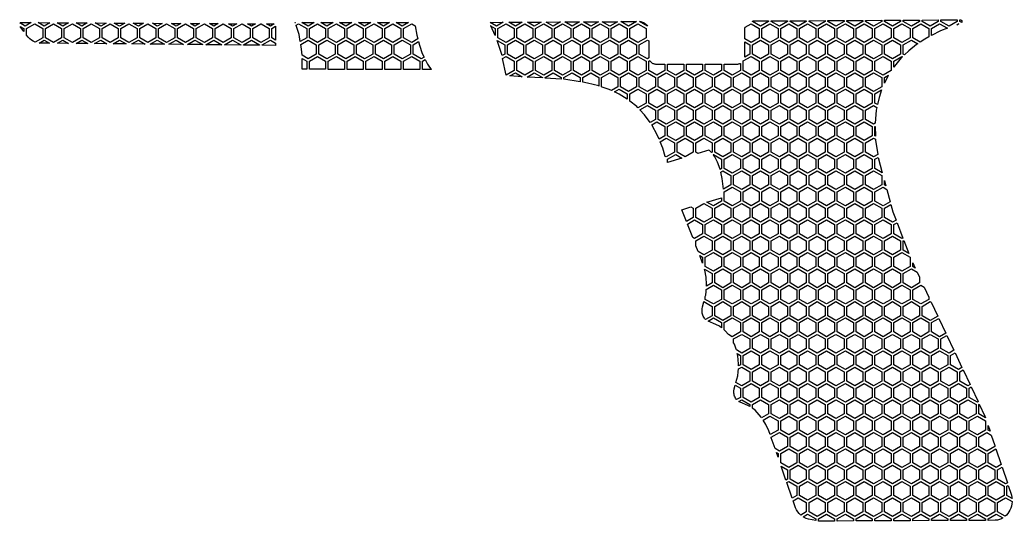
# Model space of a CAD drawing. Header units: millimetres. Extents: x 7 to 193, y -166 to -72.
import ezdxf

# ---------------------------------------------------------------- set-up
doc = ezdxf.new("R2010")
doc.units = ezdxf.units.MM
doc.layers.get('0').update_dxf_attribs({"linetype": 'CONTINUOUS'})

msp = doc.modelspace()

# ---------------------------------------------------------------- linework, layer by layer
for points in [[(7.29, -72.43), (7.32, -72.4), (7.36, -72.38), (7.38, -72.38), (7.4, -72.37), (7.43, -72.36), (7.45, -72.36), (7.47, -72.36), (9.44, -72.37), (8.31, -73.02)], [(11.84, -73.02), (10.73, -72.37), (12.93, -72.39)], [(14.29, -72.39), (16.43, -72.4), (15.37, -73.02)], [(17.85, -72.41), (19.93, -72.42), (18.9, -73.02)], [(21.42, -72.43), (23.43, -72.44), (22.43, -73.02)], [(26.93, -72.46), (25.97, -73.02), (24.98, -72.45)], [(30.43, -72.48), (29.5, -73.02), (28.54, -72.47)], [(58.82, -72.35), (58.9, -72.35), (58.83, -72.39)], [(60.13, -72.35), (62.43, -72.35), (61.28, -73.02)], [(63.66, -72.35), (65.96, -72.35), (64.81, -73.02)], [(68.34, -73.02), (67.19, -72.35), (69.49, -72.35)], [(73.02, -72.35), (71.87, -73.02), (70.72, -72.35)], [(76.55, -72.35), (75.4, -73.02), (74.25, -72.35)], [(78.93, -73.02), (77.78, -72.35), (80.08, -72.35)], [(97.84, -72.3), (96.59, -73.02), (95.36, -72.31)], [(101.4, -72.28), (100.12, -73.02), (98.86, -72.29)], [(103.65, -73.02), (102.36, -72.27), (104.96, -72.26)], [(108.53, -72.24), (107.18, -73.02), (105.86, -72.25)], [(112.09, -72.22), (110.71, -73.02), (109.36, -72.24)], [(115.65, -72.2), (114.24, -73.02), (112.86, -72.22)], [(119.21, -72.19), (117.77, -73.02), (116.36, -72.2)], [(122.78, -72.17), (121.3, -73.02), (119.86, -72.18)], [(124.36, -72.51), (124.49, -72.61), (124.61, -72.73), (124.72, -72.86), (124.82, -73), (124.82, -73.01), (123.36, -72.16), (123.41, -72.16), (123.58, -72.18), (123.75, -72.21), (123.92, -72.27), (124.08, -72.33), (124.22, -72.41)], [(147.54, -72.14), (146.02, -73.02), (144.51, -72.14), (144.51, -72.08), (144.54, -72.07), (144.71, -72.05), (147.54, -72.04)], [(148.04, -72.14), (148.04, -72.04), (151.07, -72.02), (151.07, -72.14), (149.55, -73.02)], [(151.57, -72.02), (154.6, -72), (154.6, -72.14), (153.08, -73.02), (151.57, -72.14)], [(155.1, -72), (158.13, -71.98), (158.13, -72.14), (156.62, -73.02), (155.1, -72.14)], [(158.63, -71.98), (161.66, -71.96), (161.66, -72.14), (160.15, -73.02), (158.63, -72.14)], [(165.19, -72.14), (163.68, -73.02), (162.16, -72.14), (162.16, -71.96), (165.19, -71.94)], [(165.69, -71.94), (168.72, -71.93), (168.72, -72.14), (167.21, -73.02), (165.69, -72.14)], [(172.26, -71.91), (172.26, -72.14), (170.74, -73.02), (169.22, -72.14), (169.22, -71.92)], [(175.79, -71.89), (175.79, -72.14), (174.27, -73.02), (172.76, -72.14), (172.76, -71.9)], [(179.32, -71.87), (179.32, -72.14), (177.8, -73.02), (176.29, -72.14), (176.29, -71.89)], [(182.85, -71.85), (182.85, -72.14), (181.33, -73.02), (179.82, -72.14), (179.82, -71.87)], [(183.55, -71.87), (183.58, -71.88), (183.6, -71.89), (183.62, -71.91), (183.65, -71.93), (183.67, -71.95), (183.68, -71.97), (183.7, -71.99), (183.71, -72.02), (183.72, -72.04), (183.73, -72.07), (183.74, -72.09), (183.75, -72.12), (183.75, -72.15), (183.75, -72.17), (183.75, -72.2), (183.74, -72.23), (183.74, -72.26), (183.73, -72.28), (183.72, -72.31), (183.71, -72.33), (183.7, -72.35), (183.35, -72.14), (183.35, -71.85), (183.46, -71.85), (183.49, -71.85), (183.52, -71.86)], [(7.38, -73.06), (8.06, -73.45), (8.06, -74.01)], [(8.56, -73.45), (10.08, -72.58), (11.59, -73.45), (11.59, -75.2), (10.19, -76.01), (10.15, -75.99), (9.79, -75.83), (9.45, -75.63), (9.14, -75.38), (8.85, -75.1), (8.56, -74.7)], [(13.61, -76.08), (12.09, -75.2), (12.09, -73.45), (13.61, -72.58), (15.12, -73.45), (15.12, -75.2)], [(15.62, -75.2), (15.62, -73.45), (17.14, -72.58), (18.65, -73.45), (18.65, -75.2), (17.14, -76.08)], [(20.67, -76.08), (19.15, -75.2), (19.15, -73.45), (20.67, -72.58), (22.18, -73.45), (22.18, -75.2)], [(22.68, -75.2), (22.68, -73.45), (24.2, -72.58), (25.72, -73.45), (25.72, -75.2), (24.2, -76.08)], [(29.25, -75.2), (27.73, -76.08), (26.22, -75.2), (26.22, -73.45), (27.73, -72.58), (29.25, -73.45)], [(32.78, -75.2), (31.26, -76.08), (29.75, -75.2), (29.75, -73.45), (31.26, -72.58), (32.78, -73.45)], [(33.93, -72.5), (33.03, -73.02), (32.11, -72.49)], [(33.28, -73.45), (34.79, -72.58), (36.31, -73.45), (36.31, -75.2), (34.79, -76.08), (33.28, -75.2)], [(37.43, -72.51), (36.56, -73.02), (35.67, -72.51)], [(39.84, -73.45), (39.84, -75.2), (38.32, -76.08), (36.81, -75.2), (36.81, -73.45), (38.32, -72.58)], [(40.93, -72.53), (40.09, -73.02), (39.23, -72.52)], [(43.37, -73.45), (43.37, -75.2), (41.86, -76.08), (40.34, -75.2), (40.34, -73.45), (41.86, -72.58)], [(44.43, -72.55), (43.62, -73.02), (42.8, -72.54)], [(46.9, -75.2), (45.39, -76.08), (43.87, -75.2), (43.87, -73.45), (45.39, -72.58), (46.9, -73.45)], [(46.36, -72.56), (47.93, -72.57), (47.15, -73.02)], [(47.4, -73.45), (48.92, -72.58), (50.43, -73.45), (50.43, -75.2), (48.92, -76.08), (47.4, -75.2)], [(49.93, -72.58), (51.43, -72.59), (50.68, -73.02)], [(52.48, -72.59), (53.96, -73.45), (53.96, -75.2), (52.45, -76.08), (50.93, -75.2), (50.93, -73.45), (52.42, -72.59)], [(53.49, -72.6), (54.93, -72.61), (54.21, -73.02)], [(54.46, -75.2), (54.46, -73.45), (55.2, -73.02), (55.2, -75.63)], [(61.03, -75.2), (59.81, -75.9), (59.58, -74.6), (59.06, -72.92), (59.03, -72.85), (59.51, -72.58), (61.03, -73.45)], [(64.56, -73.45), (64.56, -75.2), (63.04, -76.08), (61.53, -75.2), (61.53, -73.45), (63.04, -72.58)], [(68.09, -73.45), (68.09, -75.2), (66.57, -76.08), (65.06, -75.2), (65.06, -73.45), (66.57, -72.58)], [(71.62, -73.45), (71.62, -75.2), (70.1, -76.08), (68.59, -75.2), (68.59, -73.45), (70.1, -72.58)], [(73.64, -76.08), (72.12, -75.2), (72.12, -73.45), (73.64, -72.58), (75.15, -73.45), (75.15, -75.2)], [(75.65, -73.45), (77.17, -72.58), (78.68, -73.45), (78.68, -75.2), (77.17, -76.08), (75.65, -75.2)], [(80.7, -76.08), (79.18, -75.2), (79.18, -73.45), (80.7, -72.58), (81.33, -72.94), (81.65, -74.68), (81.85, -75.41)], [(95.45, -72.94), (96.34, -73.45), (96.34, -74.8), (95.49, -72.99)], [(96.84, -75.2), (96.84, -73.45), (98.35, -72.58), (99.87, -73.45), (99.87, -75.2), (98.35, -76.08)], [(101.88, -72.58), (103.4, -73.45), (103.4, -75.2), (101.88, -76.08), (100.37, -75.2), (100.37, -73.45)], [(105.41, -72.58), (106.93, -73.45), (106.93, -75.2), (105.41, -76.08), (103.9, -75.2), (103.9, -73.45)], [(110.46, -73.45), (110.46, -75.2), (108.95, -76.08), (107.43, -75.2), (107.43, -73.45), (108.95, -72.58)], [(110.96, -75.2), (110.96, -73.45), (112.48, -72.58), (113.99, -73.45), (113.99, -75.2), (112.48, -76.08)], [(117.52, -75.2), (116.01, -76.08), (114.49, -75.2), (114.49, -73.45), (116.01, -72.58), (117.52, -73.45)], [(118.02, -75.2), (118.02, -73.45), (119.54, -72.58), (121.05, -73.45), (121.05, -75.2), (119.54, -76.08)], [(121.55, -73.45), (123.07, -72.58), (124.59, -73.45), (124.59, -75.2), (123.07, -76.08), (121.55, -75.2)], [(143.16, -73.21), (144.26, -72.58), (145.77, -73.45), (145.77, -75.2), (144.26, -76.08), (143.06, -75.38), (143.06, -73.71), (143.08, -73.54), (143.11, -73.37)], [(146.27, -75.2), (146.27, -73.45), (147.79, -72.58), (149.3, -73.45), (149.3, -75.2), (147.79, -76.08)], [(152.83, -73.45), (152.83, -75.2), (151.32, -76.08), (149.8, -75.2), (149.8, -73.45), (151.32, -72.58)], [(154.85, -72.58), (156.37, -73.45), (156.37, -75.2), (154.85, -76.08), (153.33, -75.2), (153.33, -73.45)], [(159.9, -73.45), (159.9, -75.2), (158.38, -76.08), (156.87, -75.2), (156.87, -73.45), (158.38, -72.58)], [(161.91, -76.08), (160.4, -75.2), (160.4, -73.45), (161.91, -72.58), (163.43, -73.45), (163.43, -75.2)], [(166.96, -73.45), (166.96, -75.2), (165.44, -76.08), (163.93, -75.2), (163.93, -73.45), (165.44, -72.58)], [(168.97, -76.08), (167.46, -75.2), (167.46, -73.45), (168.97, -72.58), (170.49, -73.45), (170.49, -75.2)], [(170.99, -73.45), (172.51, -72.58), (174.02, -73.45), (174.02, -75.2), (172.51, -76.08), (170.99, -75.2)], [(176.04, -72.58), (177.55, -73.45), (177.55, -75.05), (176.77, -75.46), (175.94, -76.02), (174.52, -75.2), (174.52, -73.45)], [(178.05, -73.45), (179.57, -72.58), (181.02, -73.42), (179.73, -73.9), (178.05, -74.79)], [(182.79, -72.75), (183.1, -72.58), (183.16, -72.61)], [(11.84, -75.63), (12.83, -76.21), (10.92, -76.19), (10.89, -76.18)], [(16.43, -76.24), (14.35, -76.22), (15.37, -75.63)], [(17.83, -76.25), (18.9, -75.63), (20.02, -76.28)], [(22.43, -75.63), (23.61, -76.31), (21.3, -76.29)], [(27.2, -76.35), (24.77, -76.32), (25.97, -75.63)], [(30.79, -76.38), (28.25, -76.36), (29.5, -75.63)], [(31.72, -76.39), (33.03, -75.63), (34.38, -76.41)], [(36.56, -75.63), (37.97, -76.45), (35.19, -76.42)], [(40.09, -75.63), (41.56, -76.48), (38.67, -76.46)], [(45.14, -76.51), (45.14, -76.52), (42.14, -76.49), (43.62, -75.63)], [(48.67, -76.55), (45.64, -76.52), (45.64, -76.51), (47.15, -75.63), (48.67, -76.51)], [(52.2, -76.51), (52.2, -76.59), (49.17, -76.56), (49.17, -76.51), (50.68, -75.63)], [(52.7, -76.51), (54.21, -75.63), (55.2, -76.2), (55.2, -76.62), (52.7, -76.59)], [(59.9, -76.43), (61.28, -75.63), (62.79, -76.51), (62.79, -78.26), (61.28, -79.13), (60.14, -78.48), (60.06, -77.34)], [(64.81, -79.13), (63.29, -78.26), (63.29, -76.51), (64.81, -75.63), (66.32, -76.51), (66.32, -78.26)], [(69.85, -78.26), (68.34, -79.13), (66.82, -78.26), (66.82, -76.51), (68.34, -75.63), (69.85, -76.51)], [(70.35, -76.51), (71.87, -75.63), (73.39, -76.51), (73.39, -78.26), (71.87, -79.13), (70.35, -78.26)], [(75.4, -75.63), (76.92, -76.51), (76.92, -78.26), (75.4, -79.13), (73.89, -78.26), (73.89, -76.51)], [(78.93, -79.13), (77.42, -78.26), (77.42, -76.51), (78.93, -75.63), (80.45, -76.51), (80.45, -78.26)], [(81.98, -75.91), (82.15, -76.58), (82.67, -78.11), (82.99, -78.83), (82.46, -79.13), (80.95, -78.26), (80.95, -76.51)], [(96.67, -75.68), (98.1, -76.51), (98.1, -78.26), (97.61, -78.54), (97.52, -78.11)], [(98.6, -78.26), (98.6, -76.51), (100.12, -75.63), (101.63, -76.51), (101.63, -78.26), (100.12, -79.13)], [(103.65, -79.13), (102.13, -78.26), (102.13, -76.51), (103.65, -75.63), (105.16, -76.51), (105.16, -78.26)], [(107.18, -75.63), (108.7, -76.51), (108.7, -78.26), (107.18, -79.13), (105.66, -78.26), (105.66, -76.51)], [(112.23, -76.51), (112.23, -78.26), (110.71, -79.13), (109.2, -78.26), (109.2, -76.51), (110.71, -75.63)], [(112.73, -76.51), (114.24, -75.63), (115.76, -76.51), (115.76, -78.26), (114.24, -79.13), (112.73, -78.26)], [(117.77, -75.63), (119.29, -76.51), (119.29, -78.26), (117.77, -79.13), (116.26, -78.26), (116.26, -76.51)], [(121.3, -75.63), (122.82, -76.51), (122.82, -78.26), (121.3, -79.13), (119.79, -78.26), (119.79, -76.51)], [(125.07, -78.8), (125.09, -78.94), (125.09, -78.98), (124.84, -79.13), (123.32, -78.26), (123.32, -76.51), (124.84, -75.63), (125.07, -75.77)], [(143.06, -75.96), (144.01, -76.51), (144.01, -78.26), (143.06, -78.81), (143.06, -78.8)], [(147.54, -78.26), (146.02, -79.13), (144.51, -78.26), (144.51, -76.51), (146.02, -75.63), (147.54, -76.51)], [(148.04, -78.26), (148.04, -76.51), (149.55, -75.63), (151.07, -76.51), (151.07, -78.26), (149.55, -79.13)], [(153.08, -79.13), (151.57, -78.26), (151.57, -76.51), (153.08, -75.63), (154.6, -76.51), (154.6, -78.26)], [(156.62, -75.63), (158.13, -76.51), (158.13, -78.26), (156.62, -79.13), (155.1, -78.26), (155.1, -76.51)], [(161.66, -76.51), (161.66, -78.26), (160.15, -79.13), (158.63, -78.26), (158.63, -76.51), (160.15, -75.63)], [(165.19, -78.26), (163.68, -79.13), (162.16, -78.26), (162.16, -76.51), (163.68, -75.63), (165.19, -76.51)], [(168.72, -78.26), (167.21, -79.13), (165.69, -78.26), (165.69, -76.51), (167.21, -75.63), (168.72, -76.51)], [(172.26, -78.26), (170.74, -79.13), (169.22, -78.26), (169.22, -76.51), (170.74, -75.63), (172.26, -76.51)], [(175.26, -76.47), (173.79, -77.63), (173, -78.4), (172.76, -78.26), (172.76, -76.51), (174.27, -75.63), (175.47, -76.33)], [(60.18, -79.08), (61.03, -79.57), (61.03, -81.1), (60.18, -81.1), (60.18, -79.1)], [(63.04, -78.69), (64.56, -79.57), (64.56, -81.1), (61.53, -81.1), (61.53, -79.57)], [(65.06, -81.11), (65.06, -79.57), (66.57, -78.69), (68.09, -79.57), (68.09, -81.11)], [(70.1, -78.69), (71.62, -79.57), (71.62, -81.11), (68.59, -81.11), (68.59, -79.57)], [(72.12, -81.11), (72.12, -79.57), (73.64, -78.69), (75.15, -79.57), (75.15, -81.11)], [(78.68, -81.12), (75.65, -81.11), (75.65, -79.57), (77.17, -78.69), (78.68, -79.57)], [(82.21, -81.12), (79.18, -81.12), (79.18, -79.57), (80.7, -78.69), (82.21, -79.57)], [(84.02, -80.7), (84.28, -81.02), (84.37, -81.12), (82.71, -81.12), (82.71, -79.57), (83.19, -79.29), (83.65, -80.13)], [(99.87, -79.57), (99.87, -81.32), (98.38, -82.17), (97.72, -79.06), (98.35, -78.69)], [(101.88, -82.19), (100.37, -81.32), (100.37, -79.57), (101.88, -78.69), (103.4, -79.57), (103.4, -81.32)], [(105.41, -82.19), (103.9, -81.32), (103.9, -79.57), (105.41, -78.69), (106.93, -79.57), (106.93, -81.32)], [(108.95, -82.19), (107.43, -81.32), (107.43, -79.57), (108.95, -78.69), (110.46, -79.57), (110.46, -81.32)], [(112.48, -78.69), (113.99, -79.57), (113.99, -81.32), (112.48, -82.19), (110.96, -81.32), (110.96, -79.57)], [(114.49, -79.57), (116.01, -78.69), (117.52, -79.57), (117.52, -81.32), (116.01, -82.19), (114.49, -81.32)], [(121.05, -79.57), (121.05, -81.32), (119.54, -82.19), (118.02, -81.32), (118.02, -79.57), (119.54, -78.69)], [(124.59, -79.57), (124.59, -81.32), (123.07, -82.19), (121.55, -81.32), (121.55, -79.57), (123.07, -78.69)], [(125.85, -79.98), (125.98, -80.03), (126.11, -80.07), (126.24, -80.1), (126.38, -80.11), (128.12, -80.11), (128.12, -81.32), (126.6, -82.19), (125.09, -81.32), (125.09, -79.57), (125.27, -79.46), (125.34, -79.56), (125.43, -79.66), (125.52, -79.76), (125.62, -79.84), (125.74, -79.92)], [(145.77, -81.32), (144.26, -82.19), (142.74, -81.32), (142.74, -79.61), (142.78, -79.56), (142.8, -79.53), (144.26, -78.69), (145.77, -79.57)], [(146.27, -81.32), (146.27, -79.57), (147.79, -78.69), (149.3, -79.57), (149.3, -81.32), (147.79, -82.19)], [(151.32, -82.19), (149.8, -81.32), (149.8, -79.57), (151.32, -78.69), (152.83, -79.57), (152.83, -81.32)], [(153.33, -81.32), (153.33, -79.57), (154.85, -78.69), (156.37, -79.57), (156.37, -81.32), (154.85, -82.19)], [(159.9, -81.32), (158.38, -82.19), (156.87, -81.32), (156.87, -79.57), (158.38, -78.69), (159.9, -79.57)], [(160.4, -79.57), (161.91, -78.69), (163.43, -79.57), (163.43, -81.32), (161.91, -82.19), (160.4, -81.32)], [(163.93, -81.32), (163.93, -79.57), (165.44, -78.69), (166.96, -79.57), (166.96, -81.32), (165.44, -82.19)], [(170.49, -79.57), (170.49, -81.32), (168.97, -82.19), (167.46, -81.32), (167.46, -79.57), (168.97, -78.69)], [(172.39, -78.98), (171.1, -80.51), (170.99, -80.68), (170.99, -79.57), (172.51, -78.69), (172.62, -78.76)], [(101.38, -82.48), (99.09, -82.34), (100.12, -81.75)], [(102.29, -82.54), (103.65, -81.75), (105.16, -82.62), (105.16, -82.71)], [(108.7, -82.93), (105.66, -82.74), (105.66, -82.62), (107.18, -81.75), (108.7, -82.62)], [(112.23, -83.44), (109.2, -82.96), (109.2, -82.62), (110.71, -81.75), (112.23, -82.62)], [(115.72, -84.2), (113.63, -83.67), (112.73, -83.52), (112.73, -82.62), (114.24, -81.75), (115.76, -82.62), (115.76, -84.22)], [(116.26, -82.62), (117.77, -81.75), (119.29, -82.62), (119.29, -84.37), (118.08, -85.07), (117.69, -84.89), (116.33, -84.42), (116.26, -84.37)], [(122.82, -84.37), (121.3, -85.25), (119.79, -84.37), (119.79, -82.62), (121.3, -81.75), (122.82, -82.62)], [(123.32, -84.37), (123.32, -82.62), (124.84, -81.75), (126.35, -82.62), (126.35, -84.37), (124.84, -85.25)], [(129.88, -84.37), (128.37, -85.25), (126.85, -84.37), (126.85, -82.62), (128.37, -81.75), (129.88, -82.62)], [(131.65, -81.32), (130.13, -82.19), (128.62, -81.32), (128.62, -80.11), (131.65, -80.11)], [(131.9, -81.75), (133.41, -82.62), (133.41, -84.37), (131.9, -85.25), (130.38, -84.37), (130.38, -82.62)], [(133.66, -82.19), (132.15, -81.32), (132.15, -80.11), (135.18, -80.11), (135.18, -81.32)], [(136.94, -84.37), (135.43, -85.25), (133.91, -84.37), (133.91, -82.62), (135.43, -81.75), (136.94, -82.62)], [(138.71, -80.11), (138.71, -81.32), (137.19, -82.19), (135.68, -81.32), (135.68, -80.11)], [(140.48, -84.37), (138.96, -85.25), (137.44, -84.37), (137.44, -82.62), (138.96, -81.75), (140.48, -82.62)], [(142.24, -81.32), (140.73, -82.19), (139.21, -81.32), (139.21, -80.11), (141.75, -80.11), (141.89, -80.1), (142.02, -80.07), (142.15, -80.03), (142.24, -79.99)], [(144.01, -82.62), (144.01, -84.37), (142.49, -85.25), (140.98, -84.37), (140.98, -82.62), (142.49, -81.75)], [(147.54, -82.62), (147.54, -84.37), (146.02, -85.25), (144.51, -84.37), (144.51, -82.62), (146.02, -81.75)], [(149.55, -85.25), (148.04, -84.37), (148.04, -82.62), (149.55, -81.75), (151.07, -82.62), (151.07, -84.37)], [(154.6, -84.37), (153.08, -85.25), (151.57, -84.37), (151.57, -82.62), (153.08, -81.75), (154.6, -82.62)], [(158.13, -84.37), (156.62, -85.25), (155.1, -84.37), (155.1, -82.62), (156.62, -81.75), (158.13, -82.62)], [(160.15, -81.75), (161.66, -82.62), (161.66, -84.37), (160.15, -85.25), (158.63, -84.37), (158.63, -82.62)], [(162.16, -84.37), (162.16, -82.62), (163.68, -81.75), (165.19, -82.62), (165.19, -84.37), (163.68, -85.25)], [(168.72, -84.37), (167.21, -85.25), (165.69, -84.37), (165.69, -82.62), (167.21, -81.75), (168.72, -82.62)], [(169.99, -82.18), (169.95, -82.24), (169.22, -83.69), (169.22, -82.62)], [(118.64, -85.33), (119.54, -84.81), (121.05, -85.68), (121.05, -86.68), (119.53, -85.75)], [(124.59, -87.43), (123.07, -88.31), (123.04, -88.29), (122.84, -88.08), (121.55, -87.04), (121.55, -85.68), (123.07, -84.81), (124.59, -85.68)], [(128.12, -87.43), (126.6, -88.31), (125.09, -87.43), (125.09, -85.68), (126.6, -84.81), (128.12, -85.68)], [(131.65, -85.68), (131.65, -87.43), (130.13, -88.31), (128.62, -87.43), (128.62, -85.68), (130.13, -84.81)], [(133.66, -88.31), (132.15, -87.43), (132.15, -85.68), (133.66, -84.81), (135.18, -85.68), (135.18, -87.43)], [(137.19, -88.31), (135.68, -87.43), (135.68, -85.68), (137.19, -84.81), (138.71, -85.68), (138.71, -87.43)], [(142.24, -85.68), (142.24, -87.43), (140.73, -88.31), (139.21, -87.43), (139.21, -85.68), (140.73, -84.81)], [(142.74, -85.68), (144.26, -84.81), (145.77, -85.68), (145.77, -87.43), (144.26, -88.31), (142.74, -87.43)], [(149.3, -87.43), (147.79, -88.31), (146.27, -87.43), (146.27, -85.68), (147.79, -84.81), (149.3, -85.68)], [(151.32, -84.81), (152.83, -85.68), (152.83, -87.43), (151.32, -88.31), (149.8, -87.43), (149.8, -85.68)], [(154.85, -84.81), (156.37, -85.68), (156.37, -87.43), (154.85, -88.31), (153.33, -87.43), (153.33, -85.68)], [(159.9, -87.43), (158.38, -88.31), (156.87, -87.43), (156.87, -85.68), (158.38, -84.81), (159.9, -85.68)], [(163.43, -87.43), (161.91, -88.31), (160.4, -87.43), (160.4, -85.68), (161.91, -84.81), (163.43, -85.68)], [(166.96, -85.68), (166.96, -87.43), (165.44, -88.31), (163.93, -87.43), (163.93, -85.68), (165.44, -84.81)], [(167.46, -87.43), (167.46, -85.68), (168.71, -84.96), (168.22, -86.36), (167.93, -87.71)], [(124.29, -89.6), (123.42, -88.68), (124.84, -87.87), (126.35, -88.74), (126.35, -90.49), (125.36, -91.06)], [(126.85, -90.49), (126.85, -88.74), (128.37, -87.87), (129.88, -88.74), (129.88, -90.49), (128.37, -91.37)], [(131.9, -91.37), (130.38, -90.49), (130.38, -88.74), (131.9, -87.87), (133.41, -88.74), (133.41, -90.49)], [(136.94, -88.74), (136.94, -90.49), (135.43, -91.37), (133.91, -90.49), (133.91, -88.74), (135.43, -87.87)], [(138.96, -87.87), (140.48, -88.74), (140.48, -90.49), (138.96, -91.37), (137.44, -90.49), (137.44, -88.74)], [(140.98, -88.74), (142.49, -87.87), (144.01, -88.74), (144.01, -90.49), (142.49, -91.37), (140.98, -90.49)], [(146.02, -87.87), (147.54, -88.74), (147.54, -90.49), (146.02, -91.37), (144.51, -90.49), (144.51, -88.74)], [(151.07, -90.49), (149.55, -91.37), (148.04, -90.49), (148.04, -88.74), (149.55, -87.87), (151.07, -88.74)], [(151.57, -90.49), (151.57, -88.74), (153.08, -87.87), (154.6, -88.74), (154.6, -90.49), (153.08, -91.37)], [(155.1, -90.49), (155.1, -88.74), (156.62, -87.87), (158.13, -88.74), (158.13, -90.49), (156.62, -91.37)], [(161.66, -90.49), (160.15, -91.37), (158.63, -90.49), (158.63, -88.74), (160.15, -87.87), (161.66, -88.74)], [(163.68, -87.87), (165.19, -88.74), (165.19, -90.49), (163.68, -91.37), (162.16, -90.49), (162.16, -88.74)], [(165.69, -88.74), (167.21, -87.87), (167.82, -88.22), (167.71, -88.77), (167.5, -91.2), (167.21, -91.37), (165.69, -90.49)], [(128.12, -93.55), (127.03, -94.17), (126.73, -93.45), (125.64, -91.48), (126.6, -90.92), (128.12, -91.8)], [(130.13, -94.42), (128.62, -93.55), (128.62, -91.8), (130.13, -90.92), (131.65, -91.8), (131.65, -93.55)], [(132.15, -91.8), (133.66, -90.92), (135.18, -91.8), (135.18, -93.55), (133.66, -94.42), (132.15, -93.55)], [(137.19, -90.92), (138.71, -91.8), (138.71, -93.55), (137.19, -94.42), (135.68, -93.55), (135.68, -91.8)], [(142.24, -93.55), (140.73, -94.42), (139.21, -93.55), (139.21, -91.8), (140.73, -90.92), (142.24, -91.8)], [(145.77, -93.55), (144.26, -94.42), (142.74, -93.55), (142.74, -91.8), (144.26, -90.92), (145.77, -91.8)], [(149.3, -91.8), (149.3, -93.55), (147.79, -94.42), (146.27, -93.55), (146.27, -91.8), (147.79, -90.92)], [(151.32, -94.42), (149.8, -93.55), (149.8, -91.8), (151.32, -90.92), (152.83, -91.8), (152.83, -93.55)], [(154.85, -94.42), (153.33, -93.55), (153.33, -91.8), (154.85, -90.92), (156.37, -91.8), (156.37, -93.55)], [(159.9, -93.55), (158.38, -94.42), (156.87, -93.55), (156.87, -91.8), (158.38, -90.92), (159.9, -91.8)], [(163.43, -91.8), (163.43, -93.55), (161.91, -94.42), (160.4, -93.55), (160.4, -91.8), (161.91, -90.92)], [(165.44, -94.42), (163.93, -93.55), (163.93, -91.8), (165.44, -90.92), (166.96, -91.8), (166.96, -93.55)], [(167.46, -93.55), (167.46, -91.8), (167.5, -91.78), (167.56, -93.61)], [(127.23, -94.64), (128.37, -93.98), (129.88, -94.86), (129.88, -96.61), (128.37, -97.48), (128.19, -97.38), (127.72, -95.84)], [(131.9, -97.48), (130.38, -96.61), (130.38, -94.86), (131.9, -93.98), (133.41, -94.86), (133.41, -96.61)], [(136.75, -96.57), (136.45, -96.29), (136.33, -96.2), (134.29, -96.82), (133.91, -96.61), (133.91, -94.86), (135.43, -93.98), (136.94, -94.86), (136.94, -96.61), (136.84, -96.67)], [(138.96, -97.48), (137.44, -96.61), (137.44, -94.86), (138.96, -93.98), (140.48, -94.86), (140.48, -96.61)], [(142.49, -97.48), (140.98, -96.61), (140.98, -94.86), (142.49, -93.98), (144.01, -94.86), (144.01, -96.61)], [(147.54, -94.86), (147.54, -96.61), (146.02, -97.48), (144.51, -96.61), (144.51, -94.86), (146.02, -93.98)], [(148.04, -94.86), (149.55, -93.98), (151.07, -94.86), (151.07, -96.61), (149.55, -97.48), (148.04, -96.61)], [(153.08, -97.48), (151.57, -96.61), (151.57, -94.86), (153.08, -93.98), (154.6, -94.86), (154.6, -96.61)], [(156.62, -97.48), (155.1, -96.61), (155.1, -94.86), (156.62, -93.98), (158.13, -94.86), (158.13, -96.61)], [(158.63, -96.61), (158.63, -94.86), (160.15, -93.98), (161.66, -94.86), (161.66, -96.61), (160.15, -97.48)], [(163.68, -93.98), (165.19, -94.86), (165.19, -96.61), (163.68, -97.48), (162.16, -96.61), (162.16, -94.86)], [(167.21, -93.98), (167.58, -94.19), (167.58, -94.35), (167.97, -97.04), (167.21, -97.48), (165.69, -96.61), (165.69, -94.86)], [(130.13, -97.04), (131.31, -97.72), (128.62, -98.53), (128.62, -97.91)], [(138.45, -99.81), (138.44, -99.78), (137.95, -98.44), (137.44, -97.46), (137.19, -97.09), (137.16, -97.06), (137.19, -97.04), (138.71, -97.91), (138.71, -99.66)], [(142.24, -99.66), (140.73, -100.54), (139.21, -99.66), (139.21, -97.91), (140.73, -97.04), (142.24, -97.91)], [(142.74, -99.66), (142.74, -97.91), (144.26, -97.04), (145.77, -97.91), (145.77, -99.66), (144.26, -100.54)], [(147.79, -97.04), (149.3, -97.91), (149.3, -99.66), (147.79, -100.54), (146.27, -99.66), (146.27, -97.91)], [(149.8, -99.66), (149.8, -97.91), (151.32, -97.04), (152.83, -97.91), (152.83, -99.66), (151.32, -100.54)], [(154.85, -97.04), (156.37, -97.91), (156.37, -99.66), (154.85, -100.54), (153.33, -99.66), (153.33, -97.91)], [(158.38, -100.54), (156.87, -99.66), (156.87, -97.91), (158.38, -97.04), (159.9, -97.91), (159.9, -99.66)], [(161.91, -100.54), (160.4, -99.66), (160.4, -97.91), (161.91, -97.04), (163.43, -97.91), (163.43, -99.66)], [(165.44, -97.04), (166.96, -97.91), (166.96, -99.66), (165.44, -100.54), (163.93, -99.66), (163.93, -97.91)], [(168.05, -97.57), (168.83, -100.46), (167.46, -99.66), (167.46, -97.91)], [(140.48, -100.97), (140.48, -102.72), (139.07, -103.53), (138.84, -101.52), (138.57, -100.32), (138.96, -100.1)], [(140.98, -100.97), (142.49, -100.1), (144.01, -100.97), (144.01, -102.72), (142.49, -103.6), (140.98, -102.72)], [(146.02, -100.1), (147.54, -100.97), (147.54, -102.72), (146.02, -103.6), (144.51, -102.72), (144.51, -100.97)], [(151.07, -102.72), (149.55, -103.6), (148.04, -102.72), (148.04, -100.97), (149.55, -100.1), (151.07, -100.97)], [(153.08, -103.6), (151.57, -102.72), (151.57, -100.97), (153.08, -100.1), (154.6, -100.97), (154.6, -102.72)], [(155.1, -102.72), (155.1, -100.97), (156.62, -100.1), (158.13, -100.97), (158.13, -102.72), (156.62, -103.6)], [(158.63, -102.72), (158.63, -100.97), (160.15, -100.1), (161.66, -100.97), (161.66, -102.72), (160.15, -103.6)], [(163.68, -100.1), (165.19, -100.97), (165.19, -102.72), (163.68, -103.6), (162.16, -102.72), (162.16, -100.97)], [(167.21, -100.1), (168.72, -100.97), (168.72, -102.72), (167.21, -103.6), (165.69, -102.72), (165.69, -100.97)], [(169.48, -102.87), (169.22, -102.72), (169.22, -101.91)], [(139.21, -104.03), (140.73, -103.16), (142.24, -104.03), (142.24, -105.78), (140.73, -106.66), (139.21, -105.78)], [(142.74, -104.03), (144.26, -103.16), (145.77, -104.03), (145.77, -105.78), (144.26, -106.66), (142.74, -105.78)], [(149.3, -105.78), (147.79, -106.66), (146.27, -105.78), (146.27, -104.03), (147.79, -103.16), (149.3, -104.03)], [(152.83, -104.03), (152.83, -105.78), (151.32, -106.66), (149.8, -105.78), (149.8, -104.03), (151.32, -103.16)], [(154.85, -106.66), (153.33, -105.78), (153.33, -104.03), (154.85, -103.16), (156.37, -104.03), (156.37, -105.78)], [(156.87, -105.78), (156.87, -104.03), (158.38, -103.16), (159.9, -104.03), (159.9, -105.78), (158.38, -106.66)], [(163.43, -104.03), (163.43, -105.78), (161.91, -106.66), (160.4, -105.78), (160.4, -104.03), (161.91, -103.16)], [(165.44, -103.16), (166.96, -104.03), (166.96, -105.78), (165.44, -106.66), (163.93, -105.78), (163.93, -104.03)], [(167.46, -105.78), (167.46, -104.03), (168.97, -103.16), (169.67, -103.56), (170.3, -105.89), (168.97, -106.66)], [(135.98, -105.95), (138.71, -105.14), (138.71, -105.78), (137.19, -106.66)], [(132.15, -109.57), (131.28, -107.36), (132.99, -106.85), (133.41, -107.09), (133.41, -108.84)], [(136.94, -107.09), (136.94, -108.84), (135.43, -109.71), (133.91, -108.84), (133.91, -107.09), (135.43, -106.21)], [(137.44, -108.84), (137.44, -107.09), (138.96, -106.21), (140.48, -107.09), (140.48, -108.84), (138.96, -109.71)], [(142.49, -109.71), (140.98, -108.84), (140.98, -107.09), (142.49, -106.21), (144.01, -107.09), (144.01, -108.84)], [(147.54, -108.84), (146.02, -109.71), (144.51, -108.84), (144.51, -107.09), (146.02, -106.21), (147.54, -107.09)], [(149.55, -106.21), (151.07, -107.09), (151.07, -108.84), (149.55, -109.71), (148.04, -108.84), (148.04, -107.09)], [(153.08, -106.21), (154.6, -107.09), (154.6, -108.84), (153.08, -109.71), (151.57, -108.84), (151.57, -107.09)], [(158.13, -107.09), (158.13, -108.84), (156.62, -109.71), (155.1, -108.84), (155.1, -107.09), (156.62, -106.21)], [(160.15, -106.21), (161.66, -107.09), (161.66, -108.84), (160.15, -109.71), (158.63, -108.84), (158.63, -107.09)], [(163.68, -109.71), (162.16, -108.84), (162.16, -107.09), (163.68, -106.21), (165.19, -107.09), (165.19, -108.84)], [(168.72, -107.09), (168.72, -108.84), (167.21, -109.71), (165.69, -108.84), (165.69, -107.09), (167.21, -106.21)], [(170.44, -106.39), (170.8, -107.74), (171.41, -109.33), (170.74, -109.71), (169.22, -108.84), (169.22, -107.09)], [(132.33, -110.04), (133.66, -109.27), (135.18, -110.15), (135.18, -111.9), (133.66, -112.77), (133.32, -112.57)], [(135.68, -111.9), (135.68, -110.15), (137.19, -109.27), (138.71, -110.15), (138.71, -111.9), (137.19, -112.77)], [(142.24, -111.9), (140.73, -112.77), (139.21, -111.9), (139.21, -110.15), (140.73, -109.27), (142.24, -110.15)], [(145.77, -110.15), (145.77, -111.9), (144.26, -112.77), (142.74, -111.9), (142.74, -110.15), (144.26, -109.27)], [(146.27, -110.15), (147.79, -109.27), (149.3, -110.15), (149.3, -111.9), (147.79, -112.77), (146.27, -111.9)], [(152.83, -110.15), (152.83, -111.9), (151.32, -112.77), (149.8, -111.9), (149.8, -110.15), (151.32, -109.27)], [(153.33, -111.9), (153.33, -110.15), (154.85, -109.27), (156.37, -110.15), (156.37, -111.9), (154.85, -112.77)], [(158.38, -109.27), (159.9, -110.15), (159.9, -111.9), (158.38, -112.77), (156.87, -111.9), (156.87, -110.15)], [(160.4, -110.15), (161.91, -109.27), (163.43, -110.15), (163.43, -111.9), (161.91, -112.77), (160.4, -111.9)], [(166.96, -111.9), (165.44, -112.77), (163.93, -111.9), (163.93, -110.15), (165.44, -109.27), (166.96, -110.15)], [(170.49, -110.15), (170.49, -111.9), (168.97, -112.77), (167.46, -111.9), (167.46, -110.15), (168.97, -109.27)], [(172.69, -112.66), (172.51, -112.77), (170.99, -111.9), (170.99, -110.15), (171.59, -109.8)], [(136.94, -114.95), (135.43, -115.83), (134.34, -115.2), (133.91, -114.1), (133.91, -113.2), (135.43, -112.33), (136.94, -113.2)], [(138.96, -112.33), (140.48, -113.2), (140.48, -114.95), (138.96, -115.83), (137.44, -114.95), (137.44, -113.2)], [(140.98, -114.95), (140.98, -113.2), (142.49, -112.33), (144.01, -113.2), (144.01, -114.95), (142.49, -115.83)], [(144.51, -114.95), (144.51, -113.2), (146.02, -112.33), (147.54, -113.2), (147.54, -114.95), (146.02, -115.83)], [(149.55, -112.33), (151.07, -113.2), (151.07, -114.95), (149.55, -115.83), (148.04, -114.95), (148.04, -113.2)], [(154.6, -114.95), (153.08, -115.83), (151.57, -114.95), (151.57, -113.2), (153.08, -112.33), (154.6, -113.2)], [(156.62, -115.83), (155.1, -114.95), (155.1, -113.2), (156.62, -112.33), (158.13, -113.2), (158.13, -114.95)], [(158.63, -114.95), (158.63, -113.2), (160.15, -112.33), (161.66, -113.2), (161.66, -114.95), (160.15, -115.83)], [(165.19, -114.95), (163.68, -115.83), (162.16, -114.95), (162.16, -113.2), (163.68, -112.33), (165.19, -113.2)], [(167.21, -112.33), (168.72, -113.2), (168.72, -114.95), (167.21, -115.83), (165.69, -114.95), (165.69, -113.2)], [(170.74, -115.83), (169.22, -114.95), (169.22, -113.2), (170.74, -112.33), (172.26, -113.2), (172.26, -114.95)], [(172.76, -113.2), (172.87, -113.14), (173.8, -115.56), (172.76, -114.95)], [(135.18, -117.35), (134.63, -115.95), (135.18, -116.26)], [(138.71, -116.26), (138.71, -118.01), (137.19, -118.89), (135.68, -118.01), (135.68, -116.26), (137.19, -115.39)], [(142.24, -118.01), (140.73, -118.89), (139.21, -118.01), (139.21, -116.26), (140.73, -115.39), (142.24, -116.26)], [(144.26, -118.89), (142.74, -118.01), (142.74, -116.26), (144.26, -115.39), (145.77, -116.26), (145.77, -118.01)], [(147.79, -115.39), (149.3, -116.26), (149.3, -118.01), (147.79, -118.89), (146.27, -118.01), (146.27, -116.26)], [(152.83, -118.01), (151.32, -118.89), (149.8, -118.01), (149.8, -116.26), (151.32, -115.39), (152.83, -116.26)], [(153.33, -116.26), (154.85, -115.39), (156.37, -116.26), (156.37, -118.01), (154.85, -118.89), (153.33, -118.01)], [(159.9, -118.01), (158.38, -118.89), (156.87, -118.01), (156.87, -116.26), (158.38, -115.39), (159.9, -116.26)], [(163.43, -118.01), (161.91, -118.89), (160.4, -118.01), (160.4, -116.26), (161.91, -115.39), (163.43, -116.26)], [(166.96, -118.01), (165.44, -118.89), (163.93, -118.01), (163.93, -116.26), (165.44, -115.39), (166.96, -116.26)], [(167.46, -118.01), (167.46, -116.26), (168.97, -115.39), (170.49, -116.26), (170.49, -118.01), (168.97, -118.89)], [(172.51, -118.89), (170.99, -118.01), (170.99, -116.26), (172.51, -115.39), (174.02, -116.26), (174.02, -118.01)], [(135.54, -118.51), (136.94, -119.32), (136.94, -121.07), (135.9, -121.67), (135.92, -121.34), (135.82, -119.99), (135.59, -118.67)], [(140.48, -119.32), (140.48, -121.07), (138.96, -121.95), (137.44, -121.07), (137.44, -119.32), (138.96, -118.45)], [(140.98, -119.32), (142.49, -118.45), (144.01, -119.32), (144.01, -121.07), (142.49, -121.95), (140.98, -121.07)], [(146.02, -118.45), (147.54, -119.32), (147.54, -121.07), (146.02, -121.95), (144.51, -121.07), (144.51, -119.32)], [(149.55, -121.95), (148.04, -121.07), (148.04, -119.32), (149.55, -118.45), (151.07, -119.32), (151.07, -121.07)], [(153.08, -121.95), (151.57, -121.07), (151.57, -119.32), (153.08, -118.45), (154.6, -119.32), (154.6, -121.07)], [(158.13, -121.07), (156.62, -121.95), (155.1, -121.07), (155.1, -119.32), (156.62, -118.45), (158.13, -119.32)], [(161.66, -121.07), (160.15, -121.95), (158.63, -121.07), (158.63, -119.32), (160.15, -118.45), (161.66, -119.32)], [(165.19, -121.07), (163.68, -121.95), (162.16, -121.07), (162.16, -119.32), (163.68, -118.45), (165.19, -119.32)], [(168.72, -121.07), (167.21, -121.95), (165.69, -121.07), (165.69, -119.32), (167.21, -118.45), (168.72, -119.32)], [(169.22, -121.07), (169.22, -119.32), (170.74, -118.45), (172.26, -119.32), (172.26, -121.07), (170.74, -121.95)], [(175.79, -121.07), (174.27, -121.95), (172.76, -121.07), (172.76, -119.32), (174.27, -118.45), (175.35, -119.07), (175.79, -120)], [(174.97, -118.27), (174.52, -118.01), (174.52, -117.32)], [(135.68, -123.61), (135.76, -123.32), (135.86, -122.67), (135.87, -122.27), (137.19, -121.5), (138.71, -122.38), (138.71, -124.13), (137.19, -125), (135.68, -124.13)], [(140.73, -125), (139.21, -124.13), (139.21, -122.38), (140.73, -121.5), (142.24, -122.38), (142.24, -124.13)], [(144.26, -125), (142.74, -124.13), (142.74, -122.38), (144.26, -121.5), (145.77, -122.38), (145.77, -124.13)], [(147.79, -121.5), (149.3, -122.38), (149.3, -124.13), (147.79, -125), (146.27, -124.13), (146.27, -122.38)], [(152.83, -122.38), (152.83, -124.13), (151.32, -125), (149.8, -124.13), (149.8, -122.38), (151.32, -121.5)], [(154.85, -125), (153.33, -124.13), (153.33, -122.38), (154.85, -121.5), (156.37, -122.38), (156.37, -124.13)], [(159.9, -122.38), (159.9, -124.13), (158.38, -125), (156.87, -124.13), (156.87, -122.38), (158.38, -121.5)], [(160.4, -122.38), (161.91, -121.5), (163.43, -122.38), (163.43, -124.13), (161.91, -125), (160.4, -124.13)], [(165.44, -121.5), (166.96, -122.38), (166.96, -124.13), (165.44, -125), (163.93, -124.13), (163.93, -122.38)], [(167.46, -122.38), (168.97, -121.5), (170.49, -122.38), (170.49, -124.13), (168.97, -125), (167.46, -124.13)], [(174.02, -122.38), (174.02, -124.13), (172.51, -125), (170.99, -124.13), (170.99, -122.38), (172.51, -121.5)], [(174.52, -124.13), (174.52, -122.38), (176.04, -121.5), (176.67, -121.87), (177.55, -123.73), (177.55, -124.13), (176.04, -125)], [(135.38, -127.47), (135.28, -127.29), (135.2, -127.1), (135.14, -126.91), (135.1, -126.71), (135.07, -126.52), (135.06, -126.33), (135.09, -125.93), (135.15, -125.54), (135.42, -124.57), (135.43, -124.56), (136.94, -125.44), (136.94, -127.19), (135.74, -127.88), (135.62, -127.77), (135.5, -127.63)], [(140.48, -127.19), (138.96, -128.06), (137.44, -127.19), (137.44, -125.44), (138.96, -124.56), (140.48, -125.44)], [(142.49, -124.56), (144.01, -125.44), (144.01, -127.19), (142.49, -128.06), (140.98, -127.19), (140.98, -125.44)], [(146.02, -128.06), (144.51, -127.19), (144.51, -125.44), (146.02, -124.56), (147.54, -125.44), (147.54, -127.19)], [(148.04, -125.44), (149.55, -124.56), (151.07, -125.44), (151.07, -127.19), (149.55, -128.06), (148.04, -127.19)], [(153.08, -128.06), (151.57, -127.19), (151.57, -125.44), (153.08, -124.56), (154.6, -125.44), (154.6, -127.19)], [(158.13, -125.44), (158.13, -127.19), (156.62, -128.06), (155.1, -127.19), (155.1, -125.44), (156.62, -124.56)], [(160.15, -128.06), (158.63, -127.19), (158.63, -125.44), (160.15, -124.56), (161.66, -125.44), (161.66, -127.19)], [(165.19, -127.19), (163.68, -128.06), (162.16, -127.19), (162.16, -125.44), (163.68, -124.56), (165.19, -125.44)], [(167.21, -128.06), (165.69, -127.19), (165.69, -125.44), (167.21, -124.56), (168.72, -125.44), (168.72, -127.19)], [(170.74, -124.56), (172.26, -125.44), (172.26, -127.19), (170.74, -128.06), (169.22, -127.19), (169.22, -125.44)], [(175.79, -125.44), (175.79, -127.19), (174.27, -128.06), (172.76, -127.19), (172.76, -125.44), (174.27, -124.56)], [(176.29, -125.44), (177.8, -124.56), (178, -124.67), (179.21, -127.25), (177.8, -128.06), (176.29, -127.19)], [(138.71, -129.45), (138.33, -129.18), (137.67, -128.83), (136.24, -128.22), (136.2, -128.2), (137.19, -127.62), (138.71, -128.49)], [(140.05, -130.73), (139.98, -130.63), (139.49, -130.09), (139.21, -129.85), (139.21, -128.49), (140.73, -127.62), (142.24, -128.49), (142.24, -130.24), (140.73, -131.12)], [(145.77, -128.49), (145.77, -130.24), (144.26, -131.12), (142.74, -130.24), (142.74, -128.49), (144.26, -127.62)], [(147.79, -131.12), (146.27, -130.24), (146.27, -128.49), (147.79, -127.62), (149.3, -128.49), (149.3, -130.24)], [(152.83, -128.49), (152.83, -130.24), (151.32, -131.12), (149.8, -130.24), (149.8, -128.49), (151.32, -127.62)], [(153.33, -130.24), (153.33, -128.49), (154.85, -127.62), (156.37, -128.49), (156.37, -130.24), (154.85, -131.12)], [(159.9, -128.49), (159.9, -130.24), (158.38, -131.12), (156.87, -130.24), (156.87, -128.49), (158.38, -127.62)], [(161.91, -131.12), (160.4, -130.24), (160.4, -128.49), (161.91, -127.62), (163.43, -128.49), (163.43, -130.24)], [(166.96, -128.49), (166.96, -130.24), (165.44, -131.12), (163.93, -130.24), (163.93, -128.49), (165.44, -127.62)], [(170.49, -130.24), (168.97, -131.12), (167.46, -130.24), (167.46, -128.49), (168.97, -127.62), (170.49, -128.49)], [(172.51, -131.12), (170.99, -130.24), (170.99, -128.49), (172.51, -127.62), (174.02, -128.49), (174.02, -130.24)], [(177.55, -128.49), (177.55, -130.24), (176.04, -131.12), (174.52, -130.24), (174.52, -128.49), (176.04, -127.62)], [(179.43, -127.7), (180.72, -130.45), (179.57, -131.12), (178.05, -130.24), (178.05, -128.49)], [(141.12, -132.54), (140.98, -132.24), (140.98, -131.55), (142.49, -130.68), (144.01, -131.55), (144.01, -133.3), (142.49, -134.18), (141.49, -133.6), (141.39, -133.24)], [(147.54, -131.55), (147.54, -133.3), (146.02, -134.18), (144.51, -133.3), (144.51, -131.55), (146.02, -130.68)], [(149.55, -134.18), (148.04, -133.3), (148.04, -131.55), (149.55, -130.68), (151.07, -131.55), (151.07, -133.3)], [(154.6, -133.3), (153.08, -134.18), (151.57, -133.3), (151.57, -131.55), (153.08, -130.68), (154.6, -131.55)], [(156.62, -134.18), (155.1, -133.3), (155.1, -131.55), (156.62, -130.68), (158.13, -131.55), (158.13, -133.3)], [(160.15, -134.18), (158.63, -133.3), (158.63, -131.55), (160.15, -130.68), (161.66, -131.55), (161.66, -133.3)], [(162.16, -131.55), (163.68, -130.68), (165.19, -131.55), (165.19, -133.3), (163.68, -134.18), (162.16, -133.3)], [(167.21, -134.18), (165.69, -133.3), (165.69, -131.55), (167.21, -130.68), (168.72, -131.55), (168.72, -133.3)], [(169.22, -133.3), (169.22, -131.55), (170.74, -130.68), (172.26, -131.55), (172.26, -133.3), (170.74, -134.18)], [(174.27, -130.68), (175.79, -131.55), (175.79, -133.3), (174.27, -134.18), (172.76, -133.3), (172.76, -131.55)], [(177.8, -130.68), (179.32, -131.55), (179.32, -133.3), (177.8, -134.18), (176.29, -133.3), (176.29, -131.55)], [(181.33, -134.18), (179.82, -133.3), (179.82, -131.55), (180.94, -130.91), (182.24, -133.66)], [(144.26, -137.24), (142.74, -136.36), (142.74, -134.61), (144.26, -133.74), (145.77, -134.61), (145.77, -136.36)], [(147.79, -133.74), (149.3, -134.61), (149.3, -136.36), (147.79, -137.24), (146.27, -136.36), (146.27, -134.61)], [(151.32, -137.24), (149.8, -136.36), (149.8, -134.61), (151.32, -133.74), (152.83, -134.61), (152.83, -136.36)], [(153.33, -134.61), (154.85, -133.74), (156.37, -134.61), (156.37, -136.36), (154.85, -137.24), (153.33, -136.36)], [(156.87, -134.61), (158.38, -133.74), (159.9, -134.61), (159.9, -136.36), (158.38, -137.24), (156.87, -136.36)], [(163.43, -134.61), (163.43, -136.36), (161.91, -137.24), (160.4, -136.36), (160.4, -134.61), (161.91, -133.74)], [(165.44, -133.74), (166.96, -134.61), (166.96, -136.36), (165.44, -137.24), (163.93, -136.36), (163.93, -134.61)], [(167.46, -136.36), (167.46, -134.61), (168.97, -133.74), (170.49, -134.61), (170.49, -136.36), (168.97, -137.24)], [(170.99, -136.36), (170.99, -134.61), (172.51, -133.74), (174.02, -134.61), (174.02, -136.36), (172.51, -137.24)], [(174.52, -136.36), (174.52, -134.61), (176.04, -133.74), (177.55, -134.61), (177.55, -136.36), (176.04, -137.24)], [(181.08, -136.36), (179.57, -137.24), (178.05, -136.36), (178.05, -134.61), (179.57, -133.74), (181.08, -134.61)], [(141.76, -134.71), (141.67, -134.28), (142.24, -134.61), (142.24, -136.36), (141.91, -136.55), (141.91, -136.21), (141.86, -135.46)], [(181.58, -136.36), (181.58, -134.61), (182.45, -134.11), (183.75, -136.86), (183.1, -137.24)], [(141.85, -137.7), (141.89, -137.14), (142.49, -136.79), (144.01, -137.67), (144.01, -139.42), (142.49, -140.29), (141.41, -139.67), (141.74, -138.42)], [(147.54, -139.42), (146.02, -140.29), (144.51, -139.42), (144.51, -137.67), (146.02, -136.79), (147.54, -137.67)], [(148.04, -137.67), (149.55, -136.79), (151.07, -137.67), (151.07, -139.42), (149.55, -140.29), (148.04, -139.42)], [(153.08, -140.29), (151.57, -139.42), (151.57, -137.67), (153.08, -136.79), (154.6, -137.67), (154.6, -139.42)], [(155.1, -137.67), (156.62, -136.79), (158.13, -137.67), (158.13, -139.42), (156.62, -140.29), (155.1, -139.42)], [(158.63, -137.67), (160.15, -136.79), (161.66, -137.67), (161.66, -139.42), (160.15, -140.29), (158.63, -139.42)], [(162.16, -139.42), (162.16, -137.67), (163.68, -136.79), (165.19, -137.67), (165.19, -139.42), (163.68, -140.29)], [(165.69, -137.67), (167.21, -136.79), (168.72, -137.67), (168.72, -139.42), (167.21, -140.29), (165.69, -139.42)], [(170.74, -140.29), (169.22, -139.42), (169.22, -137.67), (170.74, -136.79), (172.26, -137.67), (172.26, -139.42)], [(175.79, -137.67), (175.79, -139.42), (174.27, -140.29), (172.76, -139.42), (172.76, -137.67), (174.27, -136.79)], [(177.8, -140.29), (176.29, -139.42), (176.29, -137.67), (177.8, -136.79), (179.32, -137.67), (179.32, -139.42)], [(181.33, -140.29), (179.82, -139.42), (179.82, -137.67), (181.33, -136.79), (182.85, -137.67), (182.85, -139.42)], [(183.35, -139.42), (183.35, -137.67), (183.97, -137.31), (185.26, -140.06), (184.86, -140.29)], [(141.04, -141.68), (141.03, -141.48), (141.04, -141.29), (141.09, -140.89), (141.28, -140.17), (142.24, -140.73), (142.24, -142.48), (141.55, -142.88), (141.47, -142.78), (141.35, -142.62), (141.25, -142.45), (141.17, -142.25), (141.11, -142.06), (141.07, -141.87)], [(144.26, -139.85), (145.77, -140.73), (145.77, -142.48), (144.26, -143.35), (142.74, -142.48), (142.74, -140.73)], [(146.27, -140.73), (147.79, -139.85), (149.3, -140.73), (149.3, -142.48), (147.79, -143.35), (146.27, -142.48)], [(151.32, -143.35), (149.8, -142.48), (149.8, -140.73), (151.32, -139.85), (152.83, -140.73), (152.83, -142.48)], [(153.33, -140.73), (154.85, -139.85), (156.37, -140.73), (156.37, -142.48), (154.85, -143.35), (153.33, -142.48)], [(158.38, -143.35), (156.87, -142.48), (156.87, -140.73), (158.38, -139.85), (159.9, -140.73), (159.9, -142.48)], [(163.43, -142.48), (161.91, -143.35), (160.4, -142.48), (160.4, -140.73), (161.91, -139.85), (163.43, -140.73)], [(165.44, -143.35), (163.93, -142.48), (163.93, -140.73), (165.44, -139.85), (166.96, -140.73), (166.96, -142.48)], [(167.46, -142.48), (167.46, -140.73), (168.97, -139.85), (170.49, -140.73), (170.49, -142.48), (168.97, -143.35)], [(174.02, -142.48), (172.51, -143.35), (170.99, -142.48), (170.99, -140.73), (172.51, -139.85), (174.02, -140.73)], [(177.55, -140.73), (177.55, -142.48), (176.04, -143.35), (174.52, -142.48), (174.52, -140.73), (176.04, -139.85)], [(181.08, -140.73), (181.08, -142.48), (179.57, -143.35), (178.05, -142.48), (178.05, -140.73), (179.57, -139.85)], [(184.61, -142.48), (183.1, -143.35), (181.58, -142.48), (181.58, -140.73), (183.1, -139.85), (184.61, -140.73)], [(185.11, -142.48), (185.11, -140.73), (185.48, -140.52), (186.78, -143.27), (186.63, -143.35)], [(141.96, -143.22), (142.49, -142.91), (144.01, -143.78), (144.01, -144.18), (143.64, -143.99), (142.21, -143.38)], [(147.54, -143.78), (147.54, -145.53), (146.22, -146.29), (146.14, -146.16), (145.4, -145.27), (144.99, -144.88), (144.56, -144.54), (144.51, -144.5), (144.51, -143.78), (146.02, -142.91)], [(149.55, -142.91), (151.07, -143.78), (151.07, -145.53), (149.55, -146.41), (148.04, -145.53), (148.04, -143.78)], [(151.57, -143.78), (153.08, -142.91), (154.6, -143.78), (154.6, -145.53), (153.08, -146.41), (151.57, -145.53)], [(156.62, -142.91), (158.13, -143.78), (158.13, -145.53), (156.62, -146.41), (155.1, -145.53), (155.1, -143.78)], [(158.63, -145.53), (158.63, -143.78), (160.15, -142.91), (161.66, -143.78), (161.66, -145.53), (160.15, -146.41)], [(165.19, -143.78), (165.19, -145.53), (163.68, -146.41), (162.16, -145.53), (162.16, -143.78), (163.68, -142.91)], [(168.72, -145.53), (167.21, -146.41), (165.69, -145.53), (165.69, -143.78), (167.21, -142.91), (168.72, -143.78)], [(170.74, -142.91), (172.26, -143.78), (172.26, -145.53), (170.74, -146.41), (169.22, -145.53), (169.22, -143.78)], [(172.76, -143.78), (174.27, -142.91), (175.79, -143.78), (175.79, -145.53), (174.27, -146.41), (172.76, -145.53)], [(177.8, -146.41), (176.29, -145.53), (176.29, -143.78), (177.8, -142.91), (179.32, -143.78), (179.32, -145.53)], [(182.85, -143.78), (182.85, -145.53), (181.33, -146.41), (179.82, -145.53), (179.82, -143.78), (181.33, -142.91)], [(186.38, -143.78), (186.38, -145.53), (184.86, -146.41), (183.35, -145.53), (183.35, -143.78), (184.86, -142.91)], [(186.88, -143.78), (186.99, -143.72), (188.06, -145.98), (188.16, -146.27), (186.88, -145.53)], [(146.49, -146.72), (147.79, -145.97), (149.3, -146.84), (149.3, -148.59), (147.83, -149.44), (147.58, -148.74), (147, -147.54)], [(151.32, -145.97), (152.83, -146.84), (152.83, -148.59), (151.32, -149.47), (149.8, -148.59), (149.8, -146.84)], [(156.37, -148.59), (154.85, -149.47), (153.33, -148.59), (153.33, -146.84), (154.85, -145.97), (156.37, -146.84)], [(156.87, -146.84), (158.38, -145.97), (159.9, -146.84), (159.9, -148.59), (158.38, -149.47), (156.87, -148.59)], [(161.91, -145.97), (163.43, -146.84), (163.43, -148.59), (161.91, -149.47), (160.4, -148.59), (160.4, -146.84)], [(166.96, -146.84), (166.96, -148.59), (165.44, -149.47), (163.93, -148.59), (163.93, -146.84), (165.44, -145.97)], [(168.97, -145.97), (170.49, -146.84), (170.49, -148.59), (168.97, -149.47), (167.46, -148.59), (167.46, -146.84)], [(170.99, -148.59), (170.99, -146.84), (172.51, -145.97), (174.02, -146.84), (174.02, -148.59), (172.51, -149.47)], [(174.52, -146.84), (176.04, -145.97), (177.55, -146.84), (177.55, -148.59), (176.04, -149.47), (174.52, -148.59)], [(178.05, -148.59), (178.05, -146.84), (179.57, -145.97), (181.08, -146.84), (181.08, -148.59), (179.57, -149.47)], [(184.61, -146.84), (184.61, -148.59), (183.1, -149.47), (181.58, -148.59), (181.58, -146.84), (183.1, -145.97)], [(188.15, -146.84), (188.15, -148.59), (186.63, -149.47), (185.11, -148.59), (185.11, -146.84), (186.63, -145.97)], [(188.65, -148.59), (188.65, -147.72), (189.01, -148.8)], [(148.04, -149.9), (149.55, -149.03), (151.07, -149.9), (151.07, -151.65), (149.55, -152.53), (148.74, -152.06), (148.04, -150.04)], [(151.57, -149.9), (153.08, -149.03), (154.6, -149.9), (154.6, -151.65), (153.08, -152.53), (151.57, -151.65)], [(156.62, -149.03), (158.13, -149.9), (158.13, -151.65), (156.62, -152.53), (155.1, -151.65), (155.1, -149.9)], [(161.66, -149.9), (161.66, -151.65), (160.15, -152.53), (158.63, -151.65), (158.63, -149.9), (160.15, -149.03)], [(163.68, -149.03), (165.19, -149.9), (165.19, -151.65), (163.68, -152.53), (162.16, -151.65), (162.16, -149.9)], [(168.72, -149.9), (168.72, -151.65), (167.21, -152.53), (165.69, -151.65), (165.69, -149.9), (167.21, -149.03)], [(172.26, -149.9), (172.26, -151.65), (170.74, -152.53), (169.22, -151.65), (169.22, -149.9), (170.74, -149.03)], [(175.79, -151.65), (174.27, -152.53), (172.76, -151.65), (172.76, -149.9), (174.27, -149.03), (175.79, -149.9)], [(176.29, -151.65), (176.29, -149.9), (177.8, -149.03), (179.32, -149.9), (179.32, -151.65), (177.8, -152.53)], [(179.82, -151.65), (179.82, -149.9), (181.33, -149.03), (182.85, -149.9), (182.85, -151.65), (181.33, -152.53)], [(183.35, -149.9), (184.86, -149.03), (186.38, -149.9), (186.38, -151.65), (184.86, -152.53), (183.35, -151.65)], [(186.88, -151.65), (186.88, -149.9), (188.4, -149.03), (189.25, -149.52), (189.91, -151.48), (189.91, -151.65), (188.4, -152.53)], [(151.32, -152.08), (152.83, -152.96), (152.83, -154.71), (151.32, -155.58), (149.8, -154.71), (149.8, -152.96)], [(156.37, -154.71), (154.85, -155.58), (153.33, -154.71), (153.33, -152.96), (154.85, -152.08), (156.37, -152.96)], [(158.38, -155.58), (156.87, -154.71), (156.87, -152.96), (158.38, -152.08), (159.9, -152.96), (159.9, -154.71)], [(163.43, -154.71), (161.91, -155.58), (160.4, -154.71), (160.4, -152.96), (161.91, -152.08), (163.43, -152.96)], [(166.96, -152.96), (166.96, -154.71), (165.44, -155.58), (163.93, -154.71), (163.93, -152.96), (165.44, -152.08)], [(167.46, -152.96), (168.97, -152.08), (170.49, -152.96), (170.49, -154.71), (168.97, -155.58), (167.46, -154.71)], [(172.51, -152.08), (174.02, -152.96), (174.02, -154.71), (172.51, -155.58), (170.99, -154.71), (170.99, -152.96)], [(174.52, -152.96), (176.04, -152.08), (177.55, -152.96), (177.55, -154.71), (176.04, -155.58), (174.52, -154.71)], [(181.08, -154.71), (179.57, -155.58), (178.05, -154.71), (178.05, -152.96), (179.57, -152.08), (181.08, -152.96)], [(184.61, -154.71), (183.1, -155.58), (181.58, -154.71), (181.58, -152.96), (183.1, -152.08), (184.61, -152.96)], [(186.63, -155.58), (185.11, -154.71), (185.11, -152.96), (186.63, -152.08), (188.15, -152.96), (188.15, -154.71)], [(188.65, -152.96), (190.12, -152.11), (191.11, -155.04), (190.16, -155.58), (188.65, -154.71)], [(149.3, -152.96), (149.3, -153.67), (148.99, -152.78)], [(151.07, -157.77), (150.79, -157.93), (149.88, -155.33), (151.07, -156.02)], [(154.6, -156.02), (154.6, -157.77), (153.08, -158.64), (151.57, -157.77), (151.57, -156.02), (153.08, -155.14)], [(156.62, -158.64), (155.1, -157.77), (155.1, -156.02), (156.62, -155.14), (158.13, -156.02), (158.13, -157.77)], [(158.63, -156.02), (160.15, -155.14), (161.66, -156.02), (161.66, -157.77), (160.15, -158.64), (158.63, -157.77)], [(163.68, -155.14), (165.19, -156.02), (165.19, -157.77), (163.68, -158.64), (162.16, -157.77), (162.16, -156.02)], [(167.21, -158.64), (165.69, -157.77), (165.69, -156.02), (167.21, -155.14), (168.72, -156.02), (168.72, -157.77)], [(170.74, -155.14), (172.26, -156.02), (172.26, -157.77), (170.74, -158.64), (169.22, -157.77), (169.22, -156.02)], [(175.79, -156.02), (175.79, -157.77), (174.27, -158.64), (172.76, -157.77), (172.76, -156.02), (174.27, -155.14)], [(176.29, -156.02), (177.8, -155.14), (179.32, -156.02), (179.32, -157.77), (177.8, -158.64), (176.29, -157.77)], [(182.85, -157.77), (181.33, -158.64), (179.82, -157.77), (179.82, -156.02), (181.33, -155.14), (182.85, -156.02)], [(183.35, -157.77), (183.35, -156.02), (184.86, -155.14), (186.38, -156.02), (186.38, -157.77), (184.86, -158.64)], [(189.91, -157.77), (188.4, -158.64), (186.88, -157.77), (186.88, -156.02), (188.4, -155.14), (189.91, -156.02)], [(191.27, -155.52), (192.25, -158.45), (191.93, -158.64), (190.41, -157.77), (190.41, -156.02)], [(151.32, -158.2), (152.83, -159.07), (152.83, -160.82), (151.97, -161.32), (150.95, -158.41)], [(156.37, -160.82), (154.85, -161.7), (153.33, -160.82), (153.33, -159.07), (154.85, -158.2), (156.37, -159.07)], [(159.9, -160.82), (158.38, -161.7), (156.87, -160.82), (156.87, -159.07), (158.38, -158.2), (159.9, -159.07)], [(161.91, -161.7), (160.4, -160.82), (160.4, -159.07), (161.91, -158.2), (163.43, -159.07), (163.43, -160.82)], [(163.93, -159.07), (165.44, -158.2), (166.96, -159.07), (166.96, -160.82), (165.44, -161.7), (163.93, -160.82)], [(168.97, -158.2), (170.49, -159.07), (170.49, -160.82), (168.97, -161.7), (167.46, -160.82), (167.46, -159.07)], [(174.02, -159.07), (174.02, -160.82), (172.51, -161.7), (170.99, -160.82), (170.99, -159.07), (172.51, -158.2)], [(177.55, -160.82), (176.04, -161.7), (174.52, -160.82), (174.52, -159.07), (176.04, -158.2), (177.55, -159.07)], [(178.05, -159.07), (179.57, -158.2), (181.08, -159.07), (181.08, -160.82), (179.57, -161.7), (178.05, -160.82)], [(183.1, -161.7), (181.58, -160.82), (181.58, -159.07), (183.1, -158.2), (184.61, -159.07), (184.61, -160.82)], [(186.63, -158.2), (188.15, -159.07), (188.15, -160.82), (186.63, -161.7), (185.11, -160.82), (185.11, -159.07)], [(190.16, -161.7), (188.65, -160.82), (188.65, -159.07), (190.16, -158.2), (191.68, -159.07), (191.68, -160.82)], [(193.12, -161.18), (193.14, -161.38), (192.18, -160.82), (192.18, -159.07), (192.42, -158.94), (193.04, -160.77), (193.04, -160.77)], [(153.08, -161.26), (154.6, -162.13), (154.6, -163.88), (153.54, -164.49), (153.54, -164.49), (153.25, -164.2), (153, -163.88), (152.78, -163.52), (152.6, -163.14), (152.14, -161.8)], [(155.1, -162.13), (156.62, -161.26), (158.13, -162.13), (158.13, -163.88), (156.62, -164.76), (155.1, -163.88)], [(160.15, -164.76), (158.63, -163.88), (158.63, -162.13), (160.15, -161.26), (161.66, -162.13), (161.66, -163.88)], [(163.68, -161.26), (165.19, -162.13), (165.19, -163.88), (163.68, -164.76), (162.16, -163.88), (162.16, -162.13)], [(165.69, -163.88), (165.69, -162.13), (167.21, -161.26), (168.72, -162.13), (168.72, -163.88), (167.21, -164.76)], [(169.22, -162.13), (170.74, -161.26), (172.26, -162.13), (172.26, -163.88), (170.74, -164.76), (169.22, -163.88)], [(172.76, -162.13), (174.27, -161.26), (175.79, -162.13), (175.79, -163.88), (174.27, -164.76), (172.76, -163.88)], [(179.32, -163.88), (177.8, -164.76), (176.29, -163.88), (176.29, -162.13), (177.8, -161.26), (179.32, -162.13)], [(181.33, -161.26), (182.85, -162.13), (182.85, -163.88), (181.33, -164.76), (179.82, -163.88), (179.82, -162.13)], [(183.35, -162.13), (184.86, -161.26), (186.38, -162.13), (186.38, -163.88), (184.86, -164.76), (183.35, -163.88)], [(186.88, -163.88), (186.88, -162.13), (188.4, -161.26), (189.91, -162.13), (189.91, -163.88), (188.4, -164.76)], [(193.15, -161.96), (193.15, -162), (193.1, -162.4), (193.02, -162.8), (192.9, -163.18), (192.74, -163.55), (192.55, -163.89), (192.32, -164.21), (192.07, -164.5), (191.84, -164.71), (190.41, -163.88), (190.41, -162.13), (191.93, -161.26)], [(156.37, -165.19), (156.37, -165.51), (155, -165.26), (154.6, -165.14), (154.22, -164.96), (153.98, -164.82), (154.85, -164.32)], [(156.87, -165.6), (156.87, -165.19), (158.38, -164.32), (159.9, -165.19), (159.9, -165.61), (157, -165.62)], [(163.43, -165.19), (163.43, -165.59), (160.4, -165.61), (160.4, -165.19), (161.91, -164.32)], [(166.96, -165.19), (166.96, -165.58), (163.93, -165.59), (163.93, -165.19), (165.44, -164.32)], [(167.46, -165.58), (167.46, -165.19), (168.97, -164.32), (170.49, -165.19), (170.49, -165.56)], [(174.02, -165.19), (174.02, -165.54), (170.99, -165.56), (170.99, -165.19), (172.51, -164.32)], [(174.52, -165.19), (176.04, -164.32), (177.55, -165.19), (177.55, -165.53), (174.52, -165.54)], [(179.57, -164.32), (181.08, -165.19), (181.08, -165.51), (178.05, -165.53), (178.05, -165.19)], [(181.58, -165.51), (181.58, -165.19), (183.1, -164.32), (184.61, -165.19), (184.61, -165.5)], [(185.11, -165.49), (185.11, -165.19), (186.63, -164.32), (188.15, -165.19), (188.15, -165.48)], [(188.65, -165.48), (188.65, -165.19), (190.16, -164.32), (191.4, -165.03), (191.13, -165.18), (190.77, -165.33), (190.38, -165.42), (189.98, -165.47)]]:
    msp.add_lwpolyline(points, close=True)

doc.saveas('drawing.dxf')
